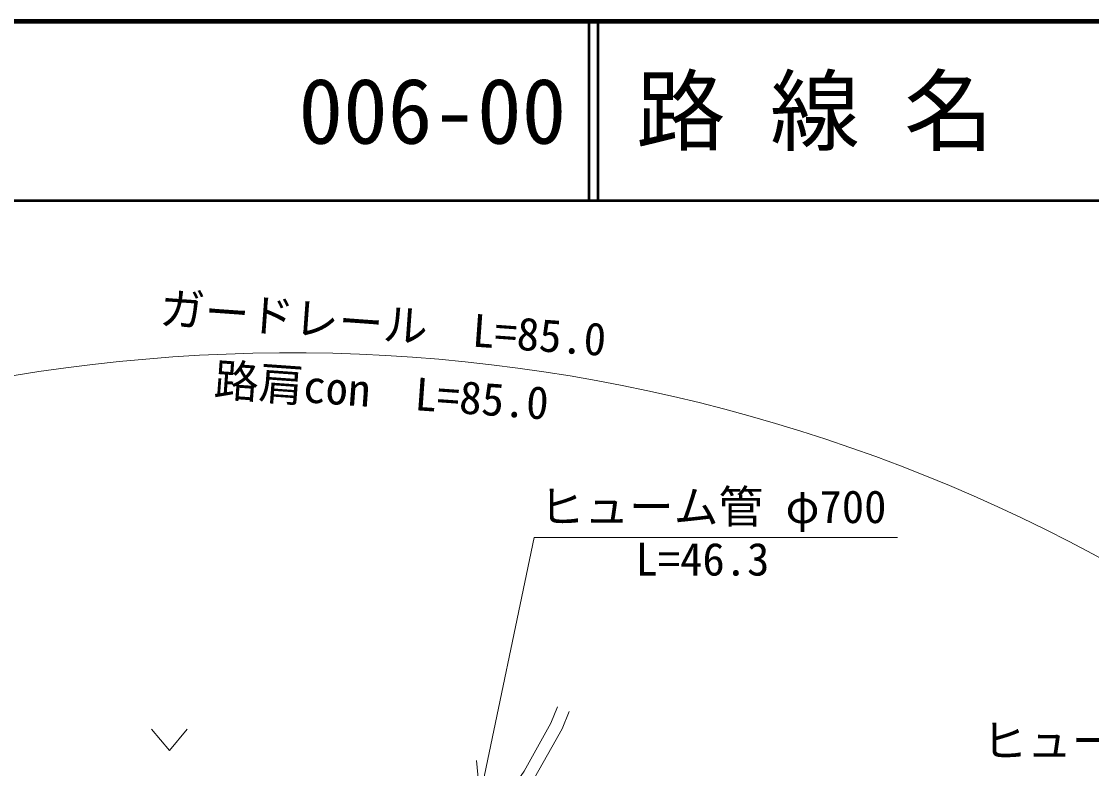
# Model space of a CAD drawing. Units: millimetres, scale not verified. Extents: x 40000 to 680000, y 20000 to 380000.
# Drawn here: x 146041 to 205834, y 338269 to 380000 of the extents above; entities that cross this region are included whole.
import ezdxf
from ezdxf.enums import TextEntityAlignment as Align

# ---------------------------------------------------------------- set-up
doc = ezdxf.new("R2010")
doc.units = ezdxf.units.MM
doc.header["$LTSCALE"] = 1000
for name, color, linetype, lineweight in [('M-BGD', 7, 'Continuous', 13), ('M-STR-HTXT', 7, 'Continuous', 13), ('M-TTL', 2, 'Continuous', 140), ('M-TTL-LINE', 7, 'Continuous', 50)]:
    doc.layers.add(name, color=color, linetype=linetype, lineweight=lineweight)
doc.layers.add('M-TTL-TXT', color=7, linetype='Continuous')
doc.styles.add('ＭＳ ゴシック', font='')
doc.styles.get('ＭＳ ゴシック').set_extended_font_data('MS Gothic')

msp = doc.modelspace()

# ---------------------------------------------------------------- linework, layer by layer
at = {"layer": 'M-BGD'}
for p, q in [((153311, 340476), (154311, 339276)), ((154311, 339276), (155311, 340476))]:
    msp.add_line(p, q, dxfattribs=at)
for points in [[(170713, 333204), (174122, 338131), (175063, 339804), (175618, 340798), (176001, 341723)], [(171419, 332993), (174716, 337759), (175674, 339461), (176250, 340492), (176648, 341455)]]:
    msp.add_lwpolyline(points, dxfattribs=at)
at = {"layer": 'M-STR-HTXT'}
msp.add_line((171656, 336647), (171477, 338728), dxfattribs=at)
msp.add_lwpolyline([(171656, 336647), (174687, 351181), (194987, 351181)], dxfattribs=at)
msp.add_arc((161096, 266489), 95000, 43.83438, 101.26057, dxfattribs=at)
at = {"layer": 'M-TTL'}
msp.add_line((680000, 380000), (40000, 380000), dxfattribs=at)
at = {"layer": 'M-TTL-LINE'}
for p, q in [((177750, 380000), (177750, 370000)), ((178250, 380000), (178250, 370000)), ((40000, 370000), (680000, 370000))]:
    msp.add_line(p, q, dxfattribs=at)

# ---------------------------------------------------------------- texts
at = {"layer": 'M-STR-HTXT', "style": 'ＭＳ ゴシック'}
msp.add_text('ガードレール\u3000L=85.0', height=1833, rotation=355.898, dxfattribs=at).set_placement((166145, 361656), align=Align.BOTTOM_CENTER)
msp.add_text('路肩con\u3000L=85.0', height=1833, rotation=355.898, dxfattribs=at).set_placement((166225, 360255), align=Align.TOP_CENTER)
for s, p in [('ヒューム管 φ700', (174987, 351431)), ('ヒューム管 φ600', (199723, 338356))]:
    msp.add_text(s, height=1833, dxfattribs=at).set_placement(p, align=Align.BOTTOM_LEFT)
msp.add_text('L=46.3', height=1833, dxfattribs=at).set_placement((180349, 350881), align=Align.TOP_LEFT)
at = {"layer": 'M-TTL-TXT', "style": 'ＭＳ ゴシック'}
for s, p in [('路 線 名', (180380, 375000)), ('006-00', (161521, 375000))]:
    msp.add_text(s, height=3666, dxfattribs=at).set_placement(p, align=Align.MIDDLE_LEFT)

doc.saveas('drawing.dxf')
